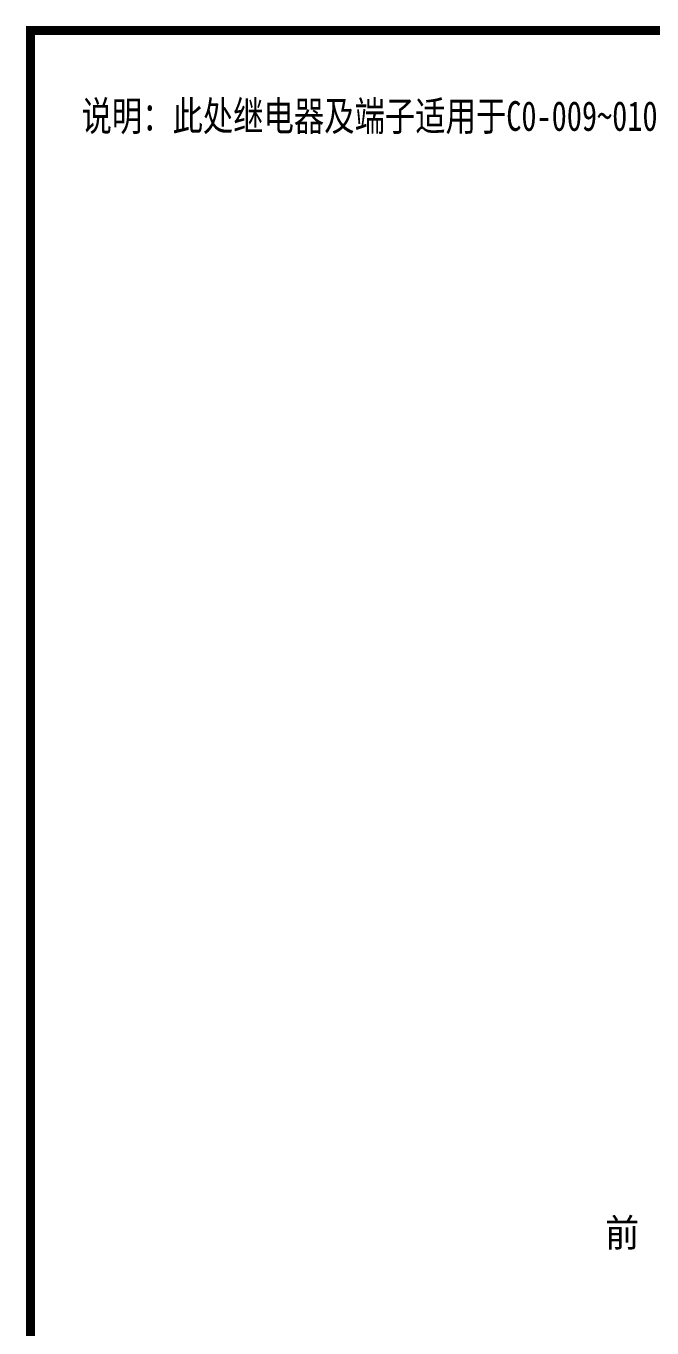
# Model space of a CAD drawing. Extents: x 81437 to 204847, y -54597 to -29444.
# Drawn here: x 101525 to 102201, y -30848 to -29444 of the extents above; entities that cross this region are included whole.
import ezdxf
from ezdxf.enums import TextEntityAlignment as Align
from ezdxf.lldxf.tags import DXFTag

# ---------------------------------------------------------------- set-up
doc = ezdxf.new("R2010")
doc.units = 0
doc.header["$LTSCALE"] = 100
doc.header["$MEASUREMENT"] = 0
doc.layers.add('t', color=1, linetype='Continuous')
doc.styles.add('HZ', font='arial.ttf', dxfattribs={"width": 0.7})
doc.styles.add('HZTXT1', font='', dxfattribs={"width": 0.8})
doc.styles.get("Standard").update_dxf_attribs({"font": ''})
doc.styles.add('微软雅黑', font='')
doc.styles.get('HZTXT1').set_extended_font_data('SimSun')
doc.styles.get('Standard').set_extended_font_data('SimSun')
doc.styles.get('微软雅黑').set_extended_font_data('Microsoft YaHei')
tags = doc.linetypes.add('HIDDEN', pattern=[0.375, 0.25, -0.125]).pattern_tags.tags
tags[6:7] = [DXFTag(74, 4), DXFTag(75, 0), DXFTag(340, '0'), DXFTag(46, 1.0), DXFTag(50, 0.0), DXFTag(44, 0.0), DXFTag(45, 0.0)]
tags[4:5] = [DXFTag(74, 4), DXFTag(75, 0), DXFTag(340, '0'), DXFTag(46, 1.0), DXFTag(50, 0.0), DXFTag(44, 0.0), DXFTag(45, 0.0)]

# ---------------------------------------------------------------- blocks, each defined once
blk = doc.blocks.new('图框')
at = {"layer": 't', "color": 7, "const_width": 9.62}
blk.add_lwpolyline([(4109.5, -3210.4), (4109.5, -58.9), (-6.2, -58.9), (-6.2, -3210.4)], close=True, dxfattribs=at)
at = {"color": 7, "style": '微软雅黑', "flags": 8}
for tag, p, height in [('DWG.NAME:', (1375.5, -2969.2), 25), ('DWG.NO.:', (3122, -3089.3), 24), ('图纸编号', (3309.2, -3111.3), 24), ('FILENO.:', (3122.5, -3165), 24), ('文档号', (3311.6, -3183), 24)]:
    blk.add_attdef(tag, p, '', height=height, dxfattribs=at)
at = {"color": 7, "style": '微软雅黑', "width": 0.8, "flags": 8}
for tag, p, height in [('PROJECTNAME:', (3119.3, -2971.7), 24), ('PROJECT_NAME', (3324.7, -2969.2), 25)]:
    blk.add_attdef(tag, p, '', height=height, dxfattribs=at)
at = {"color": 7, "style": '微软雅黑', "flags": 8}
for tag, p in [('图纸名称:', (1371.6, -3024.8)), ('项目名称', (3272.9, -3045.6))]:
    blk.add_attdef(tag, text='', height=25, dxfattribs=at).set_placement(p, align=Align.BOTTOM_LEFT)
for tag, height, width, p in [('RENLIU', 24, 0.7, (692, -3009.2)), ('SHUFENWANG', 24, 0.7, (879.6, -3009.2)), ('FANGHOU', 24, 0.7, (1063.6, -3009.2)), ('DANDANLI', 24, 0.7, (1243.9, -3009.2)), ('#10STATIONONTROLCABINETCOVER', 30, 0.6, (1771.7, -3076)), ('HANGZHOUHOLLYSYSAUTOMATIONCO.,LTD.', 24, 0.7, (2763.9, -3104.6))]:
    blk.add_attdef(tag, text='', height=height, dxfattribs=dict(at, width=width)).set_placement(p, align=Align.MIDDLE)
at = {"color": 7, "flags": 8}
blk.add_attdef('A', text='', height=23, dxfattribs=at).set_placement((53.7, -3033.7), align=Align.MIDDLE)
at = {"color": 7, "style": '微软雅黑', "flags": 8}
for tag, height, p in [('设计时间', 23, (207.7, -3033.7)), ('刘仁', 23, (692, -3061.1)), ('王姝芬', 23, (879.6, -3061.1)), ('侯方', 23, (1063.6, -3061.1)), ('李丹丹', 23, (1243.9, -3061.1)), ('PAGEXOFX', 24, (3947.6, -3097.9)), ('REV.', 24, (53.2, -3121.9)), ('DATE', 24, (202.7, -3121.9)), ('DESCRIPTION', 24, (445.6, -3121.9)), ('PREPARED', 24, (692, -3121.9)), ('CHECKED', 24, (879.6, -3121.9)), ('SIGNED', 24, (1063.6, -3121.9)), ('APPROVED', 24, (1243.9, -3121.9)), ('图纸名称', 30, (1771.7, -3153.6)), ('第几页共几页', 24, (3947.6, -3172.9))]:
    blk.add_attdef(tag, text='', height=height, dxfattribs=at).set_placement(p, align=Align.MIDDLE)

msp = doc.modelspace()

# ---------------------------------------------------------------- block references
at = {"color": 1}
msp.add_blockref('图框', (101536.4, -29390.3), dxfattribs=at)

# ---------------------------------------------------------------- texts
at = {"color": 3, "linetype": 'HIDDEN', "style": 'HZTXT1', "width": 0.75}
msp.add_text('说明：此处继电器及端子适用于C0-009~010电源柜，不适用于C0-006~008。', height=32, dxfattribs=at).set_placement((101585.3, -29557.4, 1632066600960))
at = {"color": 7, "style": 'HZ', "width": 0.9}
msp.add_text('前', height=30, dxfattribs=at).set_placement((102150.3, -30760.6))

doc.saveas('drawing.dxf')
